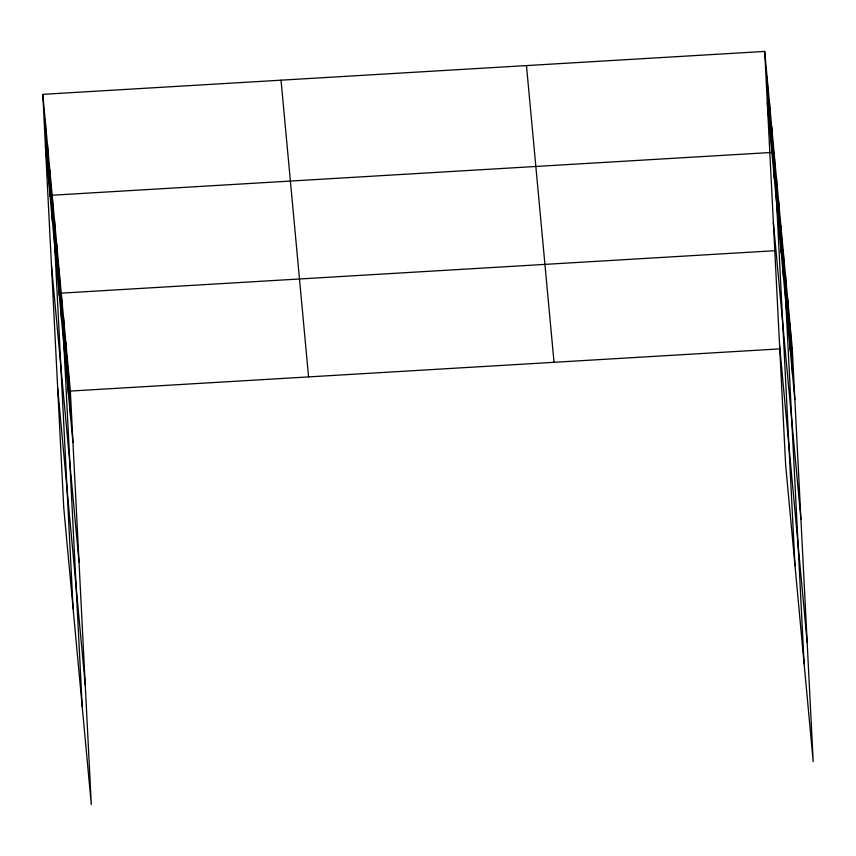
<?xml version="1.0" encoding="UTF-8"?>
<svg xmlns="http://www.w3.org/2000/svg" width="856" height="856" viewBox="0 0 856 856"><rect width="100%" height="100%" fill="white"/><g stroke="black" fill="none" stroke-linecap="round" stroke-linejoin="round"><path stroke-width="1.28" d="M42.8 94.342L70.353 391.064L91.303 804.576L63.751 507.865L42.8 94.342L764.697 51.424L792.249 348.135L813.2 761.658L785.648 464.936L764.697 51.424M775.215 250.69L61.258 293.148L82.208 706.66M780.512 250.38L783.154 250.22L804.105 663.742M70.353 391.064L780.34 348.852M789.607 348.296L792.249 348.135M767.308 102.913L794.86 399.634M773.364 222.378L800.916 519.1M779.591 345.471L807.144 642.193M526.472 65.58L554.025 362.302M281.025 80.175L308.577 376.897M45.411 145.841L72.963 442.563M51.456 265.307L79.019 562.028M57.694 388.399L85.247 685.11M789.981 323.664L792.592 375.153M787.702 299.183L790.313 350.682M785.433 274.701L788.044 326.2M780.886 225.738L783.497 277.237M778.618 201.267L781.218 252.766M776.338 176.785L778.949 228.285M795.01 565.816L774.07 152.304L52.173 195.232L73.113 608.744M771.727 127.084L774.338 178.583M769.384 101.864L771.994 153.363M767.04 76.644L769.651 128.143M68.084 366.582L70.684 418.081M65.805 342.1L68.416 393.6M63.537 317.63L66.147 369.129M58.989 268.666L61.6 320.165M56.71 244.185L59.321 295.684M54.442 219.703L57.052 271.202M49.83 170.012L52.43 221.501M47.487 144.782L50.097 196.281M45.143 119.562L47.754 171.061"/></g></svg>
